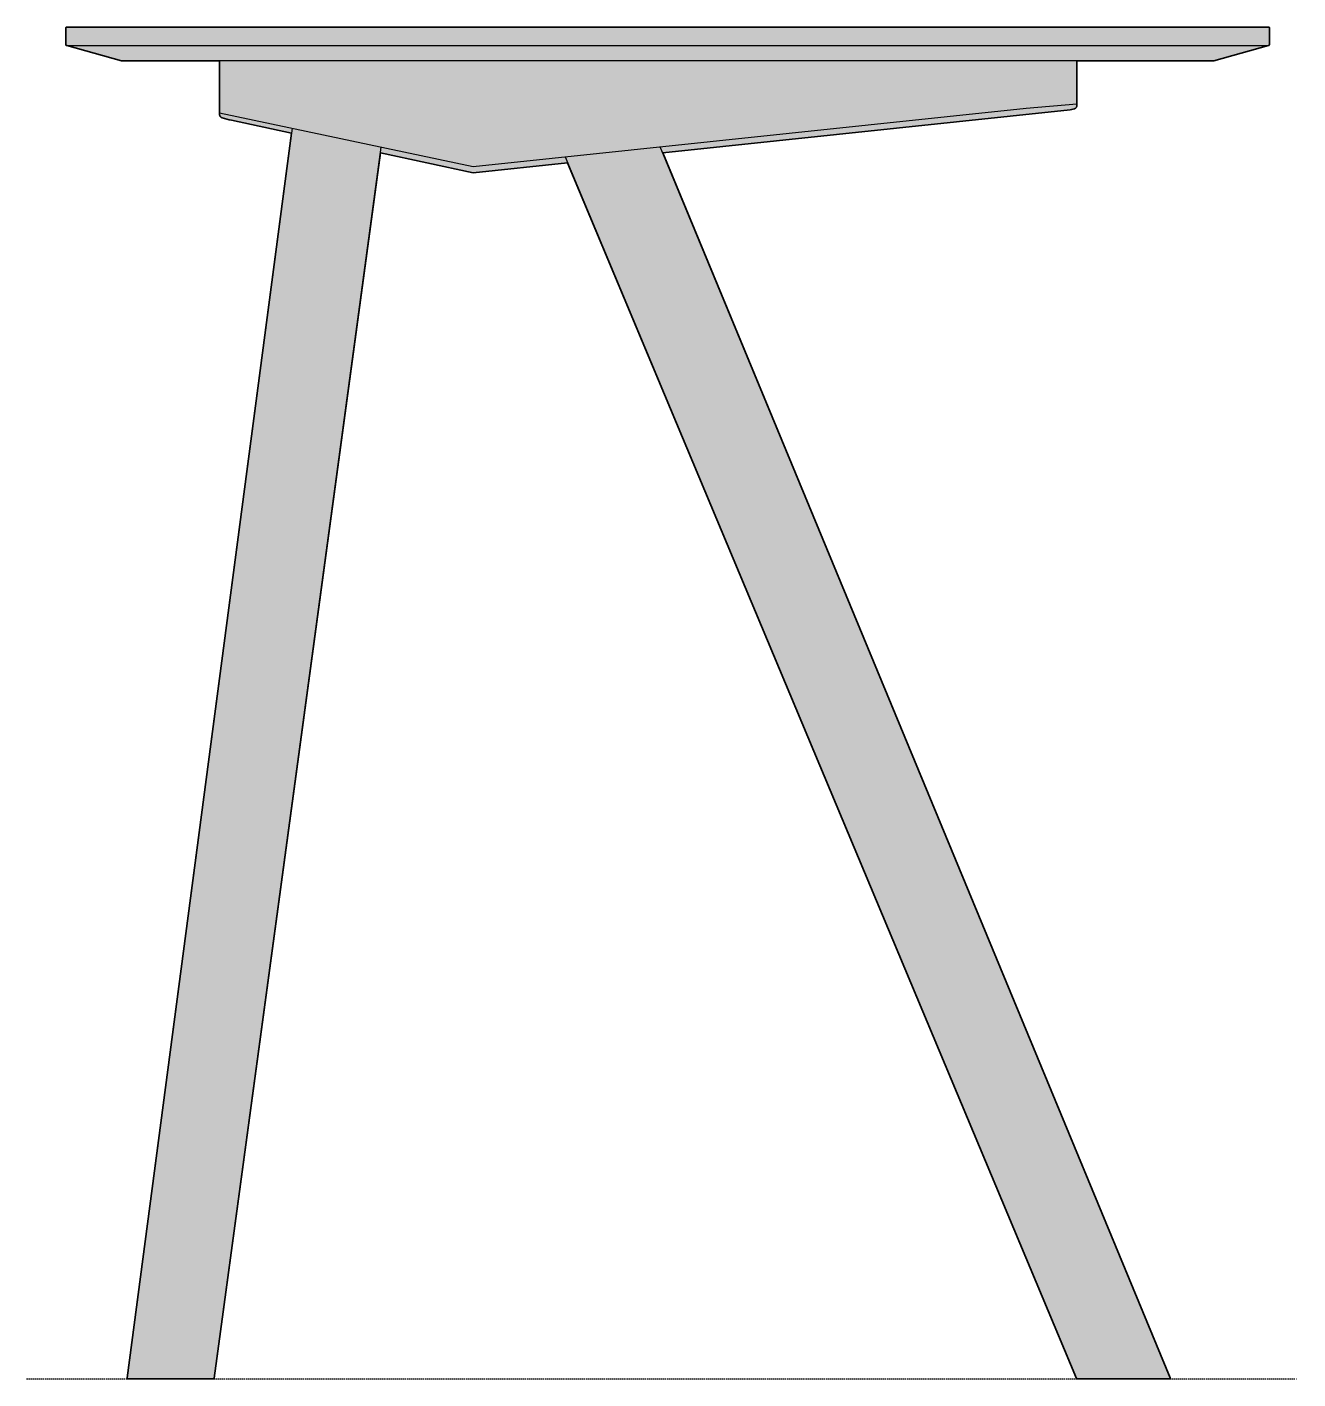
# Model space of a CAD drawing. Header units: millimetres. Extents: x 0 to 2439, y -1176 to 731.
# Drawn here: x 1751 to 2439, y 0 to 731 of the extents above; entities that cross this region are included whole.
import ezdxf

# ---------------------------------------------------------------- set-up
doc = ezdxf.new("R2010")
doc.units = ezdxf.units.MM
doc.linetypes.add('Dots', pattern=[1, 0, -1])
doc.layers.add('Blocks', color=7, linetype='Continuous')
doc.layers.add('Blocks$Fill', color=7, linetype='Continuous', true_color=0xffffff)
for name, color, linetype, lineweight, true_color in [('Blocks$Inner', 7, 'Continuous', 25, 0x007f00), ('Blocks$Outline', 7, 'Continuous', 35, 0xff3f3f), ('Groud', 7, 'Dots', 25, 0x243775)]:
    doc.layers.add(name, color=color, linetype=linetype, lineweight=lineweight, true_color=true_color)

# ---------------------------------------------------------------- blocks, each defined once
blk = doc.blocks.new('CPH 90 Office Desk Side')
at = {"layer": 'Blocks$Fill'}
blk.add_hatch(color=256, dxfattribs=at).paths.add_polyline_path([(21.47, 721.09), (21.44, 721.09), (21.42, 721.1), (21.4, 721.1), (21.39, 721.1), (21.37, 721.1), (21.35, 721.11), (21.34, 721.11), (21.32, 721.12), (21.3, 721.12), (21.29, 721.13), (21.27, 721.13), (21.26, 721.14), (21.24, 721.15), (21.23, 721.16), (21.21, 721.17), (21.2, 721.18), (21.18, 721.18), (21.17, 721.19), (21.16, 721.21), (21.14, 721.22), (21.13, 721.23), (21.12, 721.24), (21.11, 721.25), (21.1, 721.26), (21.08, 721.28), (21.07, 721.29), (21.06, 721.3), (21.05, 721.32), (21.05, 721.33), (21.04, 721.35), (21.03, 721.36), (21.02, 721.38), (21.01, 721.39), (21.01, 721.41), (21, 721.43), (21, 721.44), (20.99, 721.46), (20.99, 721.47), (20.98, 721.49), (20.98, 721.51), (20.98, 721.53), (20.98, 721.54), (20.97, 721.56), (20.97, 721.58), (20.97, 721.59), (20.97, 730.6), (20.97, 730.61), (20.98, 730.63), (20.98, 730.65), (20.98, 730.66), (20.98, 730.68), (20.99, 730.7), (20.99, 730.71), (21, 730.73), (21, 730.75), (21.01, 730.76), (21.01, 730.78), (21.02, 730.79), (21.03, 730.81), (21.04, 730.82), (21.05, 730.84), (21.05, 730.85), (21.06, 730.87), (21.07, 730.88), (21.08, 730.89), (21.1, 730.91), (21.11, 730.92), (21.12, 730.93), (21.13, 730.94), (21.14, 730.96), (21.16, 730.97), (21.17, 730.98), (21.18, 730.99), (21.2, 731), (21.21, 731.01), (21.23, 731.01), (21.24, 731.02), (21.26, 731.03), (21.27, 731.04), (21.29, 731.04), (21.3, 731.05), (21.32, 731.06), (21.34, 731.06), (21.35, 731.06), (21.37, 731.07), (21.39, 731.07), (21.4, 731.07), (21.42, 731.08), (21.44, 731.08), (21.46, 731.08), (21.47, 731.08), (671.46, 731.08), (671.48, 731.08), (671.49, 731.08), (671.51, 731.07), (671.53, 731.07), (671.54, 731.07), (671.56, 731.06), (671.58, 731.06), (671.59, 731.06), (671.61, 731.05), (671.63, 731.04), (671.64, 731.04), (671.66, 731.03), (671.67, 731.02), (671.69, 731.01), (671.7, 731.01), (671.72, 731), (671.73, 730.99), (671.74, 730.98), (671.76, 730.97), (671.77, 730.96), (671.78, 730.94), (671.8, 730.93), (671.81, 730.92), (671.82, 730.91), (671.83, 730.89), (671.84, 730.88), (671.85, 730.87), (671.86, 730.85), (671.87, 730.84), (671.88, 730.82), (671.89, 730.81), (671.89, 730.79), (671.9, 730.78), (671.91, 730.76), (671.91, 730.75), (671.92, 730.73), (671.92, 730.71), (671.93, 730.7), (671.93, 730.68), (671.93, 730.66), (671.94, 730.65), (671.94, 730.63), (671.94, 730.61), (671.94, 730.6), (671.94, 730.58), (671.94, 721.58), (671.94, 721.56), (671.94, 721.54), (671.94, 721.53), (671.93, 721.51), (671.93, 721.49), (671.93, 721.47), (671.92, 721.46), (671.92, 721.44), (671.91, 721.43), (671.91, 721.41), (671.9, 721.39), (671.89, 721.38), (671.89, 721.36), (671.88, 721.35), (671.87, 721.33), (671.86, 721.32), (671.85, 721.3), (671.84, 721.29), (671.83, 721.28), (671.82, 721.26), (671.81, 721.25), (671.8, 721.24), (671.78, 721.23), (671.77, 721.22), (671.76, 721.21), (671.74, 721.19), (671.73, 721.18), (671.72, 721.18), (671.7, 721.17), (671.69, 721.16), (671.67, 721.15), (671.66, 721.14), (671.64, 721.13), (671.63, 721.13), (671.61, 721.12), (671.59, 721.12), (671.58, 721.11), (671.56, 721.11), (671.54, 721.1), (671.53, 721.1), (671.51, 721.1), (671.49, 721.1), (671.48, 721.09), (671.46, 721.09), (671.44, 721.09), (641.81, 712.87), (567.81, 712.87), (567.81, 688.68), (567.81, 688.61), (567.8, 688.54), (567.8, 688.47), (567.79, 688.41), (567.77, 688.34), (567.76, 688.27), (567.74, 688.2), (567.72, 688.14), (567.7, 688.07), (567.67, 688.01), (567.65, 687.95), (567.62, 687.88), (567.59, 687.82), (567.55, 687.76), (567.52, 687.7), (567.48, 687.64), (567.44, 687.59), (567.4, 687.53), (567.36, 687.48), (567.31, 687.43), (567.27, 687.37), (567.22, 687.32), (567.17, 687.28), (567.12, 687.23), (567.06, 687.19), (567.01, 687.15), (566.95, 687.11), (566.9, 687.07), (566.84, 687.03), (566.78, 687), (566.72, 686.96), (566.65, 686.93), (566.59, 686.91), (566.53, 686.88), (566.46, 686.86), (566.4, 686.84), (566.33, 686.82), (565.63, 686.64), (564.92, 686.48), (564.2, 686.34), (343.82, 663.04), (618.3, 0.68), (618.31, 0.66), (618.32, 0.64), (618.32, 0.63), (618.32, 0.61), (618.33, 0.59), (618.33, 0.58), (618.33, 0.56), (618.34, 0.54), (618.34, 0.52), (618.34, 0.51), (618.34, 0.49), (618.34, 0.47), (618.33, 0.46), (618.33, 0.44), (618.33, 0.42), (618.33, 0.4), (618.32, 0.39), (618.32, 0.37), (618.31, 0.35), (618.31, 0.34), (618.3, 0.32), (618.3, 0.31), (618.29, 0.29), (618.28, 0.27), (618.27, 0.26), (618.27, 0.24), (618.26, 0.23), (618.25, 0.22), (618.24, 0.2), (618.23, 0.19), (618.22, 0.17), (618.2, 0.16), (618.19, 0.15), (618.18, 0.14), (618.17, 0.13), (618.15, 0.11), (618.14, 0.1), (618.13, 0.09), (618.11, 0.08), (618.1, 0.07), (618.08, 0.07), (618.07, 0.06), (618.05, 0.05), (618.04, 0.04), (618.02, 0.04), (618.01, 0.03), (617.99, 0.02), (617.97, 0.02), (617.96, 0.01), (617.94, 0.01), (617.92, 0.01), (617.91, 0), (617.89, 0), (617.87, 0), (617.85, 0), (617.84, 0), (568.09, 0), (568.07, 0), (568.06, 0), (568.04, 0), (568.02, 0.01), (568.01, 0.01), (567.99, 0.01), (567.97, 0.02), (567.95, 0.02), (567.94, 0.03), (567.92, 0.04), (567.91, 0.04), (567.89, 0.05), (567.88, 0.06), (567.86, 0.07), (567.85, 0.07), (567.83, 0.08), (567.82, 0.09), (567.8, 0.1), (567.79, 0.11), (567.78, 0.13), (567.76, 0.14), (567.75, 0.15), (567.74, 0.16), (567.73, 0.18), (567.72, 0.19), (567.71, 0.2), (567.7, 0.22), (567.69, 0.23), (567.68, 0.25), (567.67, 0.26), (567.66, 0.28), (567.65, 0.29), (567.65, 0.31), (292.35, 657.6), (241.31, 652.18), (191.16, 663.12), (101.21, 0.42), (101.21, 0.4), (101.2, 0.38), (101.2, 0.37), (101.2, 0.35), (101.19, 0.33), (101.18, 0.32), (101.18, 0.3), (101.17, 0.29), (101.16, 0.27), (101.15, 0.26), (101.15, 0.24), (101.14, 0.23), (101.13, 0.21), (101.12, 0.2), (101.11, 0.18), (101.1, 0.17), (101.08, 0.16), (101.07, 0.15), (101.06, 0.13), (101.05, 0.12), (101.03, 0.11), (101.02, 0.1), (101.01, 0.09), (100.99, 0.08), (100.98, 0.07), (100.96, 0.06), (100.95, 0.06), (100.93, 0.05), (100.92, 0.04), (100.9, 0.03), (100.89, 0.03), (100.87, 0.02), (100.85, 0.02), (100.84, 0.01), (100.82, 0.01), (100.8, 0.01), (100.79, 0), (100.77, 0), (100.75, 0), (100.74, 0), (100.72, 0), (54.61, 0), (54.6, 0), (54.58, 0), (54.56, 0), (54.55, 0.01), (54.53, 0.01), (54.51, 0.01), (54.5, 0.02), (54.48, 0.02), (54.46, 0.03), (54.45, 0.04), (54.43, 0.04), (54.41, 0.05), (54.4, 0.06), (54.38, 0.07), (54.37, 0.08), (54.35, 0.08), (54.34, 0.09), (54.33, 0.1), (54.31, 0.12), (54.3, 0.13), (54.29, 0.14), (54.27, 0.15), (54.26, 0.16), (54.25, 0.18), (54.24, 0.19), (54.23, 0.2), (54.22, 0.22), (54.21, 0.23), (54.2, 0.25), (54.19, 0.26), (54.18, 0.28), (54.18, 0.29), (54.17, 0.31), (54.16, 0.33), (54.16, 0.34), (54.15, 0.36), (54.15, 0.38), (54.14, 0.39), (54.14, 0.41), (54.14, 0.43), (54.14, 0.44), (54.13, 0.46), (54.13, 0.48), (54.13, 0.5), (54.13, 0.51), (54.13, 0.53), (54.13, 0.55), (54.14, 0.57), (142.98, 673.62), (110.56, 680.69), (109.34, 680.94), (108.04, 681.24), (106.76, 681.6), (105.48, 681.99), (105.42, 682.02), (105.35, 682.04), (105.29, 682.07), (105.23, 682.1), (105.16, 682.13), (105.1, 682.17), (105.04, 682.2), (104.99, 682.24), (104.93, 682.28), (104.87, 682.32), (104.82, 682.37), (104.77, 682.41), (104.72, 682.46), (104.67, 682.51), (104.62, 682.56), (104.57, 682.61), (104.53, 682.67), (104.49, 682.72), (104.45, 682.78), (104.41, 682.84), (104.38, 682.9), (104.34, 682.96), (104.31, 683.02), (104.28, 683.08), (104.26, 683.15), (104.23, 683.21), (104.21, 683.28), (104.19, 683.34), (104.17, 683.41), (104.15, 683.48), (104.14, 683.55), (104.13, 683.62), (104.12, 683.69), (104.12, 683.75), (104.11, 683.82), (104.11, 683.89), (104.11, 712.87), (51.16, 712.87)], flags=0)
at = {"layer": 'Blocks$Inner'}
for points in [[(671.44, 721.09), (671.46, 721.09), (671.48, 721.09), (671.49, 721.1), (671.51, 721.1), (671.53, 721.1), (671.54, 721.1), (671.56, 721.11), (671.58, 721.11), (671.59, 721.12), (671.61, 721.12), (671.63, 721.13), (671.64, 721.13), (671.66, 721.14), (671.67, 721.15), (671.69, 721.16), (671.7, 721.17), (671.72, 721.18), (671.73, 721.18), (671.74, 721.19), (671.76, 721.21), (671.77, 721.22), (671.78, 721.23), (671.8, 721.24), (671.81, 721.25), (671.82, 721.26), (671.83, 721.28), (671.84, 721.29), (671.85, 721.3), (671.86, 721.32), (671.87, 721.33), (671.88, 721.35), (671.89, 721.36), (671.89, 721.38), (671.9, 721.39), (671.91, 721.41), (671.91, 721.43), (671.92, 721.44), (671.92, 721.46), (671.93, 721.47), (671.93, 721.49), (671.93, 721.51), (671.94, 721.53), (671.94, 721.54), (671.94, 721.56), (671.94, 721.58), (671.94, 721.59), (671.94, 730.58), (671.94, 730.6), (671.94, 730.61), (671.94, 730.63), (671.94, 730.65), (671.93, 730.66), (671.93, 730.68), (671.93, 730.7), (671.92, 730.71), (671.92, 730.73), (671.91, 730.75), (671.91, 730.76), (671.9, 730.78), (671.89, 730.79), (671.89, 730.81), (671.88, 730.82), (671.87, 730.84), (671.86, 730.85), (671.85, 730.87), (671.84, 730.88), (671.83, 730.89), (671.82, 730.91), (671.81, 730.92), (671.8, 730.93), (671.78, 730.94), (671.77, 730.96), (671.76, 730.97), (671.74, 730.98), (671.73, 730.99), (671.72, 731), (671.7, 731.01), (671.69, 731.01), (671.67, 731.02), (671.66, 731.03), (671.64, 731.04), (671.63, 731.04), (671.61, 731.05), (671.59, 731.06), (671.58, 731.06), (671.56, 731.06), (671.54, 731.07), (671.53, 731.07), (671.51, 731.07), (671.49, 731.08), (671.48, 731.08), (671.46, 731.08), (671.44, 731.08), (21.47, 731.08), (21.46, 731.08), (21.44, 731.08), (21.42, 731.08), (21.4, 731.07), (21.39, 731.07), (21.37, 731.07), (21.35, 731.06), (21.34, 731.06), (21.32, 731.06), (21.3, 731.05), (21.29, 731.04), (21.27, 731.04), (21.26, 731.03), (21.24, 731.02), (21.23, 731.01), (21.21, 731.01), (21.2, 731), (21.18, 730.99), (21.17, 730.98), (21.16, 730.97), (21.14, 730.96), (21.13, 730.94), (21.12, 730.93), (21.11, 730.92), (21.1, 730.91), (21.08, 730.89), (21.07, 730.88), (21.06, 730.87), (21.05, 730.85), (21.05, 730.84), (21.04, 730.82), (21.03, 730.81), (21.02, 730.79), (21.01, 730.78), (21.01, 730.76), (21, 730.75), (21, 730.73), (20.99, 730.71), (20.99, 730.7), (20.98, 730.68), (20.98, 730.66), (20.98, 730.65), (20.98, 730.63), (20.97, 730.61), (20.97, 730.6), (20.97, 730.58), (20.97, 721.59), (20.97, 721.58), (20.97, 721.56), (20.98, 721.54), (20.98, 721.53), (20.98, 721.51), (20.98, 721.49), (20.99, 721.47), (20.99, 721.46), (21, 721.44), (21, 721.43), (21.01, 721.41), (21.01, 721.39), (21.02, 721.38), (21.03, 721.36), (21.04, 721.35), (21.05, 721.33), (21.05, 721.32), (21.06, 721.3), (21.07, 721.29), (21.08, 721.28), (21.1, 721.26), (21.11, 721.25), (21.12, 721.24), (21.13, 721.23), (21.14, 721.22), (21.16, 721.21), (21.17, 721.19), (21.18, 721.18), (21.2, 721.18), (21.21, 721.17), (21.23, 721.16), (21.24, 721.15), (21.26, 721.14), (21.27, 721.13), (21.29, 721.13), (21.3, 721.12), (21.32, 721.12), (21.34, 721.11), (21.35, 721.11), (21.37, 721.1), (21.39, 721.1), (21.4, 721.1), (21.42, 721.1), (21.44, 721.09), (21.46, 721.09), (21.47, 721.09), (671.44, 721.09), (641.81, 712.87), (51.16, 712.87), (21.47, 721.09)], [(142.98, 673.62), (110.56, 680.69), (109.34, 680.94), (108.04, 681.24), (106.76, 681.6), (105.48, 681.99), (105.42, 682.02), (105.35, 682.04), (105.29, 682.07), (105.23, 682.1), (105.16, 682.13), (105.1, 682.17), (105.04, 682.2), (104.99, 682.24), (104.93, 682.28), (104.87, 682.32), (104.82, 682.37), (104.77, 682.41), (104.72, 682.46), (104.67, 682.51), (104.62, 682.56), (104.57, 682.61), (104.53, 682.67), (104.49, 682.72), (104.45, 682.78), (104.41, 682.84), (104.38, 682.9), (104.34, 682.96), (104.31, 683.02), (104.28, 683.08), (104.26, 683.15), (104.23, 683.21), (104.21, 683.28), (104.19, 683.34), (104.17, 683.41), (104.15, 683.48), (104.14, 683.55), (104.13, 683.62), (104.12, 683.69), (104.12, 683.75), (104.11, 683.82), (104.11, 683.89), (104.11, 712.87)], [(567.81, 712.87), (567.81, 688.75), (567.81, 688.68), (567.81, 688.61), (567.8, 688.54), (567.8, 688.47), (567.79, 688.41), (567.77, 688.34), (567.76, 688.27), (567.74, 688.2), (567.72, 688.14), (567.7, 688.07), (567.67, 688.01), (567.65, 687.95), (567.62, 687.88), (567.59, 687.82), (567.55, 687.76), (567.52, 687.7), (567.48, 687.64), (567.44, 687.59), (567.4, 687.53), (567.36, 687.48), (567.31, 687.43), (567.27, 687.37), (567.22, 687.32), (567.17, 687.28), (567.12, 687.23), (567.06, 687.19), (567.01, 687.15), (566.95, 687.11), (566.9, 687.07), (566.84, 687.03), (566.78, 687), (566.72, 686.96), (566.65, 686.93), (566.59, 686.91), (566.53, 686.88), (566.46, 686.86), (566.4, 686.84), (566.33, 686.82), (565.63, 686.64), (564.92, 686.48), (564.2, 686.34), (343.82, 663.04)], [(104.11, 684.77), (241.22, 655.63), (540.43, 687.18), (567.81, 689.52)], [(143.35, 676.43), (54.14, 0.57), (54.13, 0.55), (54.13, 0.53), (54.13, 0.51), (54.13, 0.5), (54.13, 0.48), (54.13, 0.46), (54.14, 0.44), (54.14, 0.43), (54.14, 0.41), (54.14, 0.39), (54.15, 0.38), (54.15, 0.36), (54.16, 0.34), (54.16, 0.33), (54.17, 0.31), (54.18, 0.29), (54.18, 0.28), (54.19, 0.26), (54.2, 0.25), (54.21, 0.23), (54.22, 0.22), (54.23, 0.2), (54.24, 0.19), (54.25, 0.18), (54.26, 0.16), (54.27, 0.15), (54.29, 0.14), (54.3, 0.13), (54.31, 0.12), (54.33, 0.1), (54.34, 0.09), (54.35, 0.08), (54.37, 0.08), (54.38, 0.07), (54.4, 0.06), (54.41, 0.05), (54.43, 0.04), (54.45, 0.04), (54.46, 0.03), (54.48, 0.02), (54.5, 0.02), (54.51, 0.01), (54.53, 0.01), (54.55, 0.01), (54.56, 0), (54.58, 0), (54.6, 0), (54.61, 0), (54.63, 0), (100.72, 0), (100.74, 0), (100.75, 0), (100.77, 0), (100.79, 0), (100.8, 0.01), (100.82, 0.01), (100.84, 0.01), (100.85, 0.02), (100.87, 0.02), (100.89, 0.03), (100.9, 0.03), (100.92, 0.04), (100.93, 0.05), (100.95, 0.06), (100.96, 0.06), (100.98, 0.07), (100.99, 0.08), (101.01, 0.09), (101.02, 0.1), (101.03, 0.11), (101.05, 0.12), (101.06, 0.13), (101.07, 0.15), (101.08, 0.16), (101.1, 0.17), (101.11, 0.18), (101.12, 0.2), (101.13, 0.21), (101.14, 0.23), (101.15, 0.24), (101.15, 0.26), (101.16, 0.27), (101.17, 0.29), (101.18, 0.3), (101.18, 0.32), (101.19, 0.33), (101.2, 0.35), (101.2, 0.37), (101.2, 0.38), (101.21, 0.4), (101.21, 0.42), (101.21, 0.43), (191.57, 666.18)], [(290.97, 660.87), (567.65, 0.31), (567.65, 0.29), (567.66, 0.28), (567.67, 0.26), (567.68, 0.25), (567.69, 0.23), (567.7, 0.22), (567.71, 0.2), (567.72, 0.19), (567.73, 0.18), (567.74, 0.16), (567.75, 0.15), (567.76, 0.14), (567.78, 0.13), (567.79, 0.11), (567.8, 0.1), (567.82, 0.09), (567.83, 0.08), (567.85, 0.07), (567.86, 0.07), (567.88, 0.06), (567.89, 0.05), (567.91, 0.04), (567.92, 0.04), (567.94, 0.03), (567.95, 0.02), (567.97, 0.02), (567.99, 0.01), (568.01, 0.01), (568.02, 0.01), (568.04, 0), (568.06, 0), (568.07, 0), (568.09, 0), (568.11, 0), (617.84, 0), (617.85, 0), (617.87, 0), (617.89, 0), (617.91, 0), (617.92, 0.01), (617.94, 0.01), (617.96, 0.01), (617.97, 0.02), (617.99, 0.02), (618.01, 0.03), (618.02, 0.04), (618.04, 0.04), (618.05, 0.05), (618.07, 0.06), (618.08, 0.07), (618.1, 0.07), (618.11, 0.08), (618.13, 0.09), (618.14, 0.1), (618.15, 0.11), (618.17, 0.13), (618.18, 0.14), (618.19, 0.15), (618.2, 0.16), (618.22, 0.17), (618.23, 0.19), (618.24, 0.2), (618.25, 0.22), (618.26, 0.23), (618.27, 0.24), (618.27, 0.26), (618.28, 0.27), (618.29, 0.29), (618.3, 0.31), (618.3, 0.32), (618.31, 0.34), (618.31, 0.35), (618.32, 0.37), (618.32, 0.39), (618.33, 0.4), (618.33, 0.42), (618.33, 0.44), (618.33, 0.46), (618.34, 0.47), (618.34, 0.49), (618.34, 0.51), (618.34, 0.52), (618.34, 0.54), (618.33, 0.56), (618.33, 0.58), (618.33, 0.59), (618.32, 0.61), (618.32, 0.63), (618.32, 0.64), (618.31, 0.66), (618.3, 0.68), (618.3, 0.69), (342.46, 666.3)], [(292.35, 657.6), (241.31, 652.18), (191.16, 663.12)]]:
    blk.add_lwpolyline(points, dxfattribs=at)
at = {"layer": 'Blocks$Outline'}
for points in [[(21.47, 721.09), (21.46, 721.09), (21.44, 721.09), (21.42, 721.1), (21.4, 721.1), (21.39, 721.1), (21.37, 721.1), (21.35, 721.11), (21.34, 721.11), (21.32, 721.12), (21.3, 721.12), (21.29, 721.13), (21.27, 721.13), (21.26, 721.14), (21.24, 721.15), (21.23, 721.16), (21.21, 721.17), (21.2, 721.18), (21.18, 721.18), (21.17, 721.19), (21.16, 721.21), (21.14, 721.22), (21.13, 721.23), (21.12, 721.24), (21.11, 721.25), (21.1, 721.26), (21.08, 721.28), (21.07, 721.29), (21.06, 721.3), (21.05, 721.32), (21.05, 721.33), (21.04, 721.35), (21.03, 721.36), (21.02, 721.38), (21.01, 721.39), (21.01, 721.41), (21, 721.43), (21, 721.44), (20.99, 721.46), (20.99, 721.47), (20.98, 721.49), (20.98, 721.51), (20.98, 721.53), (20.98, 721.54), (20.97, 721.56), (20.97, 721.58), (20.97, 721.59), (20.97, 730.58), (20.97, 730.6), (20.97, 730.61), (20.98, 730.63), (20.98, 730.65), (20.98, 730.66), (20.98, 730.68), (20.99, 730.7), (20.99, 730.71), (21, 730.73), (21, 730.75), (21.01, 730.76), (21.01, 730.78), (21.02, 730.79), (21.03, 730.81), (21.04, 730.82), (21.05, 730.84), (21.05, 730.85), (21.06, 730.87), (21.07, 730.88), (21.08, 730.89), (21.1, 730.91), (21.11, 730.92), (21.12, 730.93), (21.13, 730.94), (21.14, 730.96), (21.16, 730.97), (21.17, 730.98), (21.18, 730.99), (21.2, 731), (21.21, 731.01), (21.23, 731.01), (21.24, 731.02), (21.26, 731.03), (21.27, 731.04), (21.29, 731.04), (21.3, 731.05), (21.32, 731.06), (21.34, 731.06), (21.35, 731.06), (21.37, 731.07), (21.39, 731.07), (21.4, 731.07), (21.42, 731.08), (21.44, 731.08), (21.46, 731.08), (21.47, 731.08), (671.44, 731.08), (671.46, 731.08), (671.48, 731.08), (671.49, 731.08), (671.51, 731.07), (671.53, 731.07), (671.54, 731.07), (671.56, 731.06), (671.58, 731.06), (671.59, 731.06), (671.61, 731.05), (671.63, 731.04), (671.64, 731.04), (671.66, 731.03), (671.67, 731.02), (671.69, 731.01), (671.7, 731.01), (671.72, 731), (671.73, 730.99), (671.74, 730.98), (671.76, 730.97), (671.77, 730.96), (671.78, 730.94), (671.8, 730.93), (671.81, 730.92), (671.82, 730.91), (671.83, 730.89), (671.84, 730.88), (671.85, 730.87), (671.86, 730.85), (671.87, 730.84), (671.88, 730.82), (671.89, 730.81), (671.89, 730.79), (671.9, 730.78), (671.91, 730.76), (671.91, 730.75), (671.92, 730.73), (671.92, 730.71), (671.93, 730.7), (671.93, 730.68), (671.93, 730.66), (671.94, 730.65), (671.94, 730.63), (671.94, 730.61), (671.94, 730.6), (671.94, 730.58), (671.94, 721.59), (671.94, 721.58), (671.94, 721.56), (671.94, 721.54), (671.94, 721.53), (671.93, 721.51), (671.93, 721.49), (671.93, 721.47), (671.92, 721.46), (671.92, 721.44), (671.91, 721.43), (671.91, 721.41), (671.9, 721.39), (671.89, 721.38), (671.89, 721.36), (671.88, 721.35), (671.87, 721.33), (671.86, 721.32), (671.85, 721.3), (671.84, 721.29), (671.83, 721.28), (671.82, 721.26), (671.81, 721.25), (671.8, 721.24), (671.78, 721.23), (671.77, 721.22), (671.76, 721.21), (671.74, 721.19), (671.73, 721.18), (671.72, 721.18), (671.7, 721.17), (671.69, 721.16), (671.67, 721.15), (671.66, 721.14), (671.64, 721.13), (671.63, 721.13), (671.61, 721.12), (671.59, 721.12), (671.58, 721.11), (671.56, 721.11), (671.54, 721.1), (671.53, 721.1), (671.51, 721.1), (671.49, 721.1), (671.48, 721.09), (671.46, 721.09), (671.44, 721.09)], [(104.11, 712.87), (51.16, 712.87), (21.47, 721.09)], [(671.44, 721.09), (641.81, 712.87), (567.81, 712.87)], [(110.56, 680.69), (109.34, 680.94), (108.04, 681.24), (106.76, 681.6), (105.48, 681.99), (105.42, 682.02), (105.35, 682.04), (105.29, 682.07), (105.23, 682.1), (105.16, 682.13), (105.1, 682.17), (105.04, 682.2), (104.99, 682.24), (104.93, 682.28), (104.87, 682.32), (104.82, 682.37), (104.77, 682.41), (104.72, 682.46), (104.67, 682.51), (104.62, 682.56), (104.57, 682.61), (104.53, 682.67), (104.49, 682.72), (104.45, 682.78), (104.41, 682.84), (104.38, 682.9), (104.34, 682.96), (104.31, 683.02), (104.28, 683.08), (104.26, 683.15), (104.23, 683.21), (104.21, 683.28), (104.19, 683.34), (104.17, 683.41), (104.15, 683.48), (104.14, 683.55), (104.13, 683.62), (104.12, 683.69), (104.12, 683.75), (104.11, 683.82), (104.11, 683.89), (104.11, 712.87)], [(567.81, 712.87), (567.81, 688.75), (567.81, 688.68), (567.81, 688.61), (567.8, 688.54), (567.8, 688.47), (567.79, 688.41), (567.77, 688.34), (567.76, 688.27), (567.74, 688.2), (567.72, 688.14), (567.7, 688.07), (567.67, 688.01), (567.65, 687.95), (567.62, 687.88), (567.59, 687.82), (567.55, 687.76), (567.52, 687.7), (567.48, 687.64), (567.44, 687.59), (567.4, 687.53), (567.36, 687.48), (567.31, 687.43), (567.27, 687.37), (567.22, 687.32), (567.17, 687.28), (567.12, 687.23), (567.06, 687.19), (567.01, 687.15), (566.95, 687.11), (566.9, 687.07), (566.84, 687.03), (566.78, 687), (566.72, 686.96), (566.65, 686.93), (566.59, 686.91), (566.53, 686.88), (566.46, 686.86), (566.4, 686.84), (566.33, 686.82), (565.63, 686.64), (564.92, 686.48), (564.2, 686.34), (343.82, 663.04)], [(142.98, 673.62), (110.56, 680.69)], [(191.16, 663.12), (101.21, 0.43), (101.21, 0.42), (101.21, 0.4), (101.2, 0.38), (101.2, 0.37), (101.2, 0.35), (101.19, 0.33), (101.18, 0.32), (101.18, 0.3), (101.17, 0.29), (101.16, 0.27), (101.15, 0.26), (101.15, 0.24), (101.14, 0.23), (101.13, 0.21), (101.12, 0.2), (101.11, 0.18), (101.1, 0.17), (101.08, 0.16), (101.07, 0.15), (101.06, 0.13), (101.05, 0.12), (101.03, 0.11), (101.02, 0.1), (101.01, 0.09), (100.99, 0.08), (100.98, 0.07), (100.96, 0.06), (100.95, 0.06), (100.93, 0.05), (100.92, 0.04), (100.9, 0.03), (100.89, 0.03), (100.87, 0.02), (100.85, 0.02), (100.84, 0.01), (100.82, 0.01), (100.8, 0.01), (100.79, 0), (100.77, 0), (100.75, 0), (100.74, 0), (100.72, 0), (54.63, 0), (54.61, 0), (54.6, 0), (54.58, 0), (54.56, 0), (54.55, 0.01), (54.53, 0.01), (54.51, 0.01), (54.5, 0.02), (54.48, 0.02), (54.46, 0.03), (54.45, 0.04), (54.43, 0.04), (54.41, 0.05), (54.4, 0.06), (54.38, 0.07), (54.37, 0.08), (54.35, 0.08), (54.34, 0.09), (54.33, 0.1), (54.31, 0.12), (54.3, 0.13), (54.29, 0.14), (54.27, 0.15), (54.26, 0.16), (54.25, 0.18), (54.24, 0.19), (54.23, 0.2), (54.22, 0.22), (54.21, 0.23), (54.2, 0.25), (54.19, 0.26), (54.18, 0.28), (54.18, 0.29), (54.17, 0.31), (54.16, 0.33), (54.16, 0.34), (54.15, 0.36), (54.15, 0.38), (54.14, 0.39), (54.14, 0.41), (54.14, 0.43), (54.14, 0.44), (54.13, 0.46), (54.13, 0.48), (54.13, 0.5), (54.13, 0.51), (54.13, 0.53), (54.13, 0.55), (54.14, 0.57), (142.98, 673.62)], [(241.31, 652.18), (191.16, 663.12)], [(343.82, 663.04), (618.3, 0.69), (618.3, 0.68), (618.31, 0.66), (618.32, 0.64), (618.32, 0.63), (618.32, 0.61), (618.33, 0.59), (618.33, 0.58), (618.33, 0.56), (618.34, 0.54), (618.34, 0.52), (618.34, 0.51), (618.34, 0.49), (618.34, 0.47), (618.33, 0.46), (618.33, 0.44), (618.33, 0.42), (618.33, 0.4), (618.32, 0.39), (618.32, 0.37), (618.31, 0.35), (618.31, 0.34), (618.3, 0.32), (618.3, 0.31), (618.29, 0.29), (618.28, 0.27), (618.27, 0.26), (618.27, 0.24), (618.26, 0.23), (618.25, 0.22), (618.24, 0.2), (618.23, 0.19), (618.22, 0.17), (618.2, 0.16), (618.19, 0.15), (618.18, 0.14), (618.17, 0.13), (618.15, 0.11), (618.14, 0.1), (618.13, 0.09), (618.11, 0.08), (618.1, 0.07), (618.08, 0.07), (618.07, 0.06), (618.05, 0.05), (618.04, 0.04), (618.02, 0.04), (618.01, 0.03), (617.99, 0.02), (617.97, 0.02), (617.96, 0.01), (617.94, 0.01), (617.92, 0.01), (617.91, 0), (617.89, 0), (617.87, 0), (617.85, 0), (617.84, 0), (568.11, 0), (568.09, 0), (568.07, 0), (568.06, 0), (568.04, 0), (568.02, 0.01), (568.01, 0.01), (567.99, 0.01), (567.97, 0.02), (567.95, 0.02), (567.94, 0.03), (567.92, 0.04), (567.91, 0.04), (567.89, 0.05), (567.88, 0.06), (567.86, 0.07), (567.85, 0.07), (567.83, 0.08), (567.82, 0.09), (567.8, 0.1), (567.79, 0.11), (567.78, 0.13), (567.76, 0.14), (567.75, 0.15), (567.74, 0.16), (567.73, 0.18), (567.72, 0.19), (567.71, 0.2), (567.7, 0.22), (567.69, 0.23), (567.68, 0.25), (567.67, 0.26), (567.66, 0.28), (567.65, 0.29), (567.65, 0.31), (292.35, 657.6)], [(292.35, 657.6), (241.31, 652.18)]]:
    blk.add_lwpolyline(points, dxfattribs=at)

msp = doc.modelspace()

# ---------------------------------------------------------------- linework, layer by layer
at = {"layer": 'Groud'}
msp.add_lwpolyline([(1751.36, 0), (2438.74, 0)], dxfattribs=at)

# ---------------------------------------------------------------- block references
at = {"layer": 'Blocks'}
msp.add_blockref('CPH 90 Office Desk Side', (1751.36, 0), dxfattribs=at)

doc.saveas('drawing.dxf')
